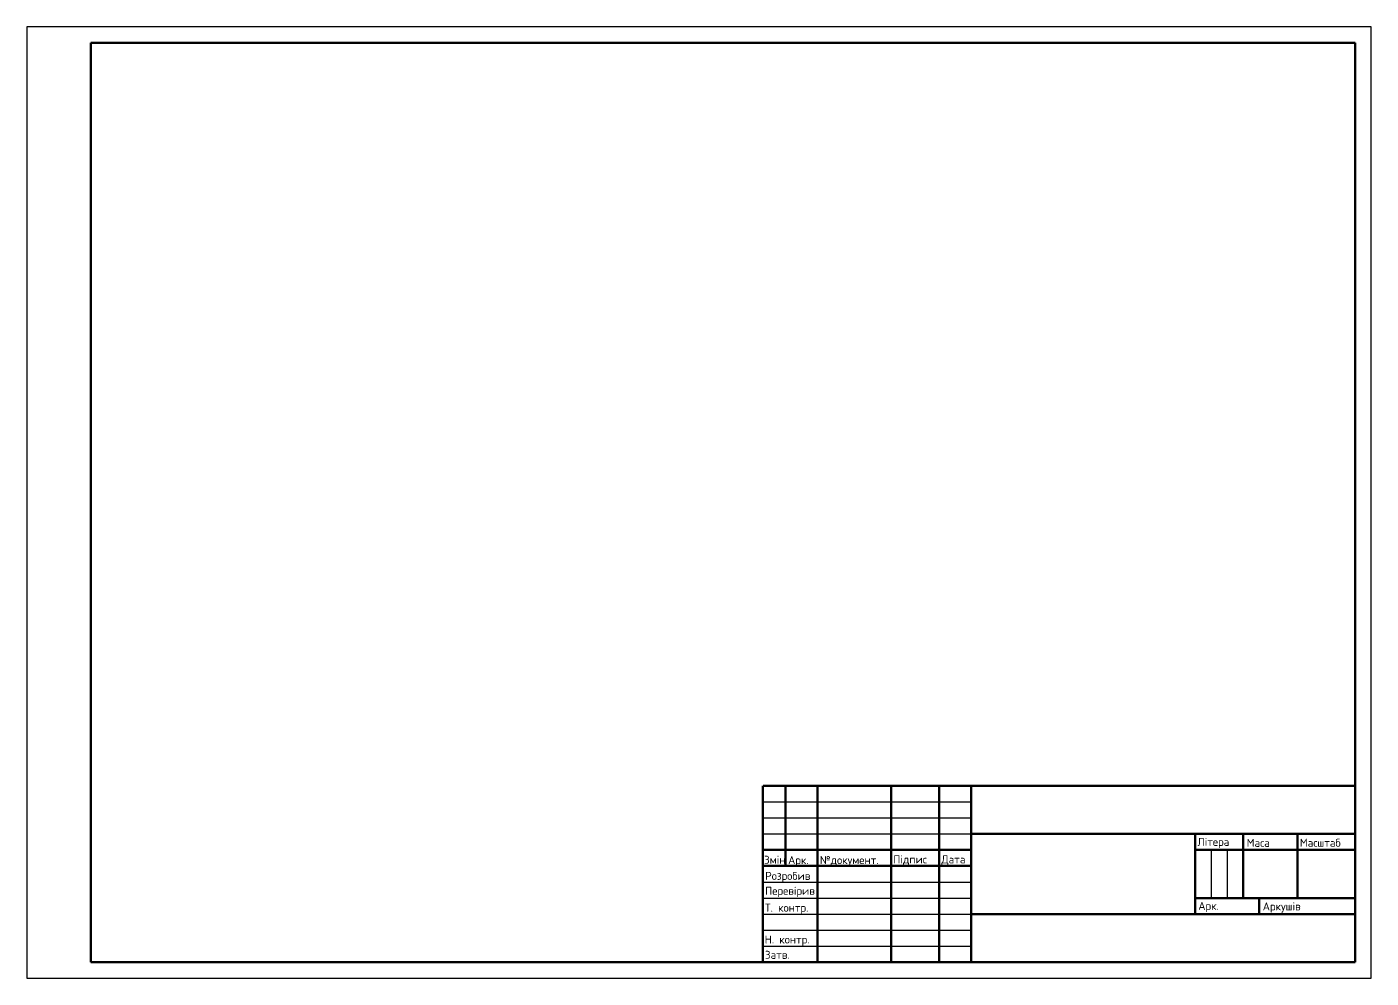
# Model space of a CAD drawing. Header units: millimetres. Extents: x -1271 to 1235, y -315 to 297.
# Drawn here: x -1270.7 to -850.7, y -314.7 to -17.7 of the extents above; entities that cross this region are included whole.
import ezdxf

# ---------------------------------------------------------------- set-up
doc = ezdxf.new("R2010")
doc.units = ezdxf.units.MM
doc.layers.get('0').update_dxf_attribs({"color": 31})
doc.layers.add('r-kontyr', color=93, linetype='Continuous', lineweight=70)
doc.layers.add('r-tonka', color=151, linetype='Continuous', lineweight=25)
doc.layers.add('r-text', color=45, linetype='Continuous')
doc.styles.add('ДСТУ', font='isocpeur.ttf', dxfattribs={"height": 5})

msp = doc.modelspace()

# ---------------------------------------------------------------- linework, layer by layer
for p, q in [((-1040.73, -254.67), (-1040.73, -254.67)), ((-905.73, -269.67), (-905.73, -269.67)), ((-1040.73, -279.67), (-1040.73, -279.67)), ((-1040.73, -279.67), (-1040.73, -279.67)), ((-1040.73, -279.67), (-1040.73, -279.67)), ((-1040.73, -279.67), (-1040.73, -279.67)), ((-890.73, -289.67), (-890.73, -289.67)), ((-1023.73, -309.67), (-1023.73, -309.67)), ((-1023.73, -309.67), (-1023.73, -309.67)), ((-1023.73, -309.67), (-1023.73, -309.67)), ((-1023.73, -309.67), (-1023.73, -309.67)), ((-1023.73, -309.67), (-1023.73, -309.67)), ((-1023.73, -309.67), (-1023.73, -309.67)), ((-1023.73, -309.67), (-1023.73, -309.67))]:
    msp.add_line(p, q)
at = {"layer": 'r-kontyr'}
for p, q in [((-855.73, -22.67), (-1250.73, -22.67)), ((-1250.73, -22.67), (-1250.73, -309.67)), ((-855.73, -309.67), (-855.73, -22.67)), ((-1040.75, -254.67), (-1040.75, -309.67)), ((-855.65, -254.67), (-1040.65, -254.67)), ((-1033.73, -254.67), (-1033.73, -279.67)), ((-1023.73, -254.67), (-1023.73, -309.67)), ((-1000.73, -254.67), (-1000.73, -309.67)), ((-985.65, -254.67), (-985.65, -309.67)), ((-975.73, -254.67), (-975.73, -309.67)), ((-975.73, -269.67), (-855.73, -269.67)), ((-905.73, -294.67), (-905.73, -269.67)), ((-890.73, -269.67), (-890.73, -289.67)), ((-873.73, -269.67), (-873.73, -289.67)), ((-1040.73, -274.67), (-975.73, -274.67)), ((-905.73, -274.67), (-855.73, -274.67)), ((-975.73, -279.67), (-1040.73, -279.67)), ((-855.73, -289.67), (-905.73, -289.67)), ((-885.73, -294.67), (-885.73, -289.67)), ((-855.73, -294.67), (-975.73, -294.67)), ((-1250.73, -309.67), (-855.73, -309.67))]:
    msp.add_line(p, q, dxfattribs=at)
at = {"layer": 'r-tonka'}
for p, q in [((-850.73, -17.67), (-1270.73, -17.67)), ((-1270.73, -17.67), (-1270.73, -314.67)), ((-850.73, -314.67), (-850.73, -17.67)), ((-1040.65, -259.67), (-975.65, -259.67)), ((-981.12, -259.67), (-981.12, -259.67)), ((-1040.77, -264.67), (-975.77, -264.67)), ((-1040.74, -269.67), (-975.74, -269.67)), ((-900.73, -274.67), (-900.73, -289.67)), ((-895.73, -274.67), (-895.73, -289.67)), ((-1040.75, -284.67), (-975.75, -284.67)), ((-1040.74, -289.67), (-975.74, -289.67)), ((-1040.73, -294.67), (-975.73, -294.67)), ((-1040.73, -299.67), (-975.73, -299.67)), ((-1040.77, -304.67), (-975.77, -304.67)), ((-1270.73, -314.67), (-850.73, -314.67))]:
    msp.add_line(p, q, dxfattribs=at)

# ---------------------------------------------------------------- texts
at = {"layer": 'r-text', "char_height": 2.5, "attachment_point": 1, "style": 'ДСТУ'}
for s, width, gutter_width, insert in [('Літера', 10, 12.5, (-905.01, -270.89)), ('Маса', 10, 12.5, (-889.62, -271.19)), ('Масштаб', 10, 12.5, (-873.01, -271.17)), ('Змін', 10, 25, (-1040.41, -276.48)), ('Арк.', 10, 12.5, (-1032.88, -276.58)), ('\\pxi-3,l4,t4;№документ.', 22.4284, 12.5, (-1025.47, -276.56)), ('Підпис', 10, 12.5, (-1000.01, -276.36)), ('Розробив', 12.3107, 12.5, (-1040.06, -281.51)), ('Перевірив', 10, 12.5, (-1040.06, -286.17)), ('Т. контр.', 14.4795, 12.5, (-1040.12, -291.44)), ('Арк.', 10, 12.5, (-904.72, -290.87)), ('Аркушів', 10, 12.5, (-884.59, -291.03)), ('Н. контр.', 14.8418, 12.5, (-1040.2, -301.38)), ('Затв.', 10, 12.5, (-1040.13, -306.16))]:
    msp.add_mtext_dynamic_manual_height_columns(s, width=width, gutter_width=gutter_width, heights=[0], dxfattribs=dict(at, insert=insert))
at = {"layer": 'r-text', "insert": (-985, -276.36), "char_height": 2.5, "attachment_point": 1, "style": 'ДСТУ'}
msp.add_mtext('Дата', dxfattribs=at)

doc.saveas('drawing.dxf')
